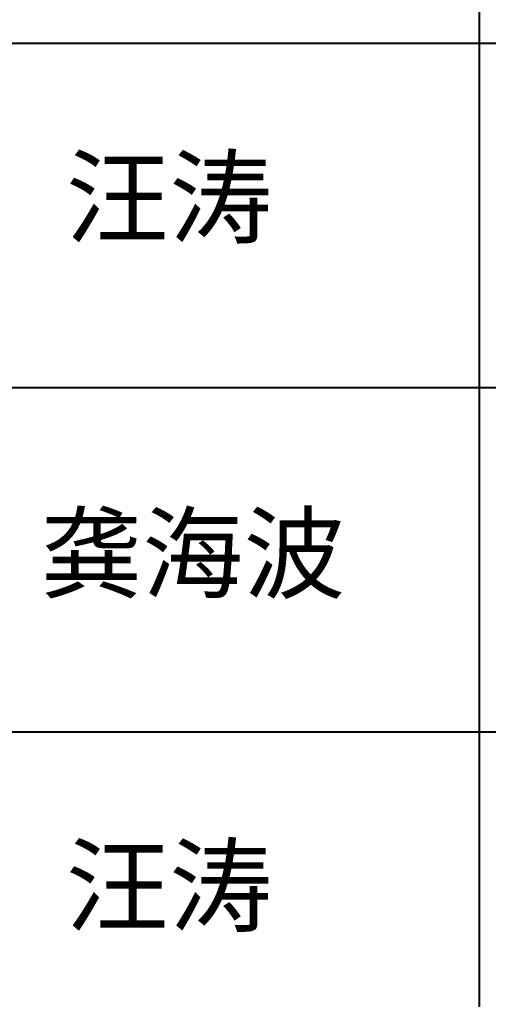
# Model space of a CAD drawing. Extents: x 4150464 to 4450492, y 483482 to 853422.
# Drawn here: x 4303142 to 4304769, y 839355 to 842757 of the extents above; entities that cross this region are included whole.
import ezdxf

# ---------------------------------------------------------------- set-up
doc = ezdxf.new("R2010")
doc.units = 0
doc.header["$LTSCALE"] = 1000
doc.header["$MEASUREMENT"] = 0
doc.layers.add('图框', color=7, linetype='Continuous')
doc.layers.add('签名', color=7, linetype='Continuous')
doc.styles.add('STYLE-黑体', font='simhei.ttf')

msp = doc.modelspace()

# ---------------------------------------------------------------- linework, layer by layer
at = {"layer": '图框', "color": 0}
for p, q in [((4300987.7, 842674.4), (4306665.9, 842674.4)), ((4300987.7, 842674.4), (4306665.9, 842674.4)), ((4300987.7, 841479.2), (4306665.9, 841479.2)), ((4300987.7, 840284), (4306665.9, 840284))]:
    msp.add_line(p, q, dxfattribs=at)
msp.add_lwpolyline([(4304738.3, 836897.6), (4304738.3, 843670.4)], dxfattribs=at)
at = {"layer": '图框', "color": 4}
msp.add_lwpolyline([(4304738.3, 836897.6), (4304738.3, 842674.4)], dxfattribs=at)

# ---------------------------------------------------------------- texts
at = {"layer": '图框', "color": 4, "style": 'STYLE-黑体'}
for p in [(4303301.7, 842008), (4303301.7, 839617.6)]:
    msp.add_text('汪涛', height=262.94, dxfattribs=at).set_placement(p)
at = {"layer": '签名', "color": 4, "style": 'STYLE-黑体'}
msp.add_text('龚海波', height=258.21, dxfattribs=at).set_placement((4303214.6, 840773.6))

doc.saveas('drawing.dxf')
